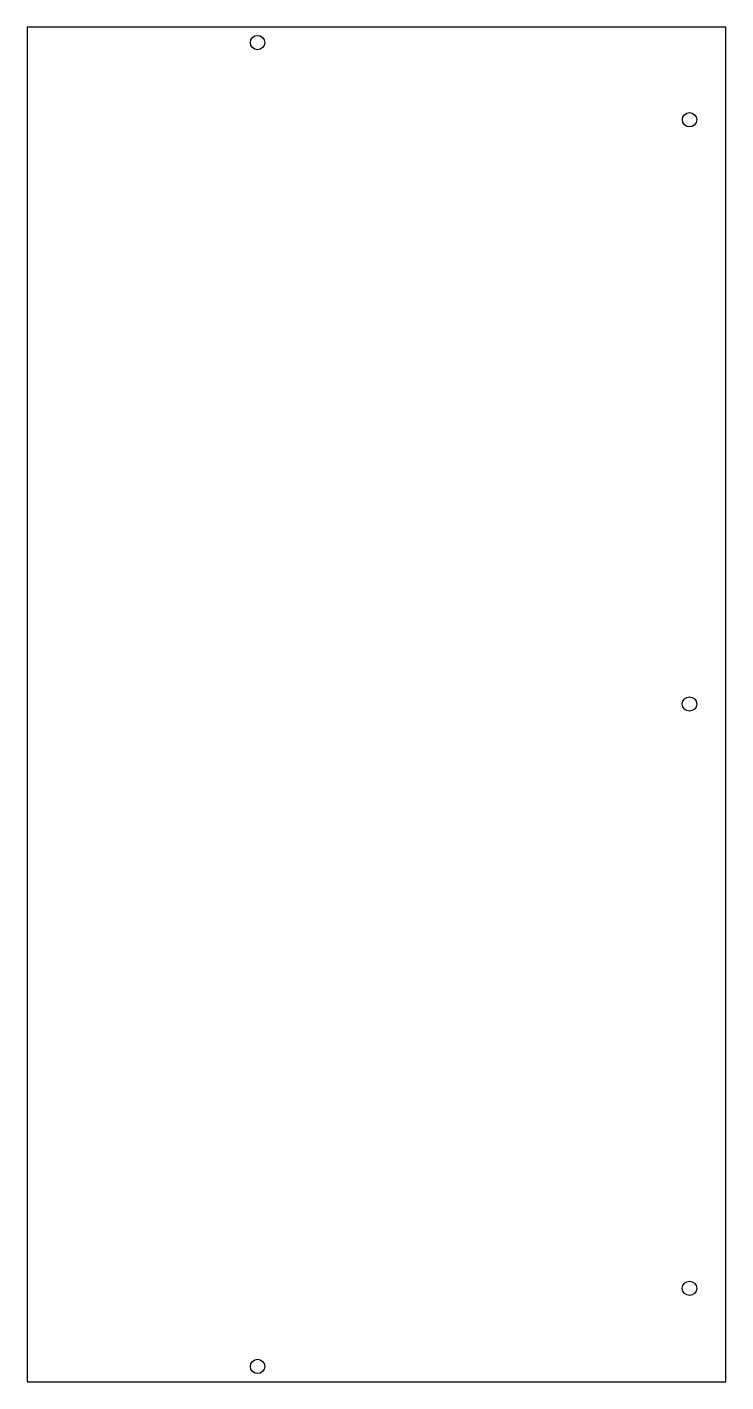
# Model space of a CAD drawing. Header units: inches. Extents: x -2.6 to 5.6, y -4.6 to 11.4.
import ezdxf

# ---------------------------------------------------------------- set-up
doc = ezdxf.new("R2010")
doc.units = ezdxf.units.IN
doc.header["$MEASUREMENT"] = 0

msp = doc.modelspace()

# ---------------------------------------------------------------- linework, layer by layer
at = {"color": 7, "linetype": 'Continuous', "lineweight": 25}
for p, q in [((-2.618, 11.406), (-2.618, -4.594)), ((5.632, 11.406), (-2.618, 11.406)), ((5.632, -4.594), (5.632, 11.406)), ((-2.618, -4.594), (5.632, -4.594))]:
    msp.add_line(p, q, dxfattribs=at)
for centre, radius in [((0.102, 11.223), 0.0847), ((5.202, 10.311), 0.0847), ((5.202, 3.411), 0.0848), ((5.202, -3.489), 0.0848), ((0.102, -4.412), 0.0848)]:
    msp.add_circle(centre, radius, dxfattribs=at)

doc.saveas('drawing.dxf')
